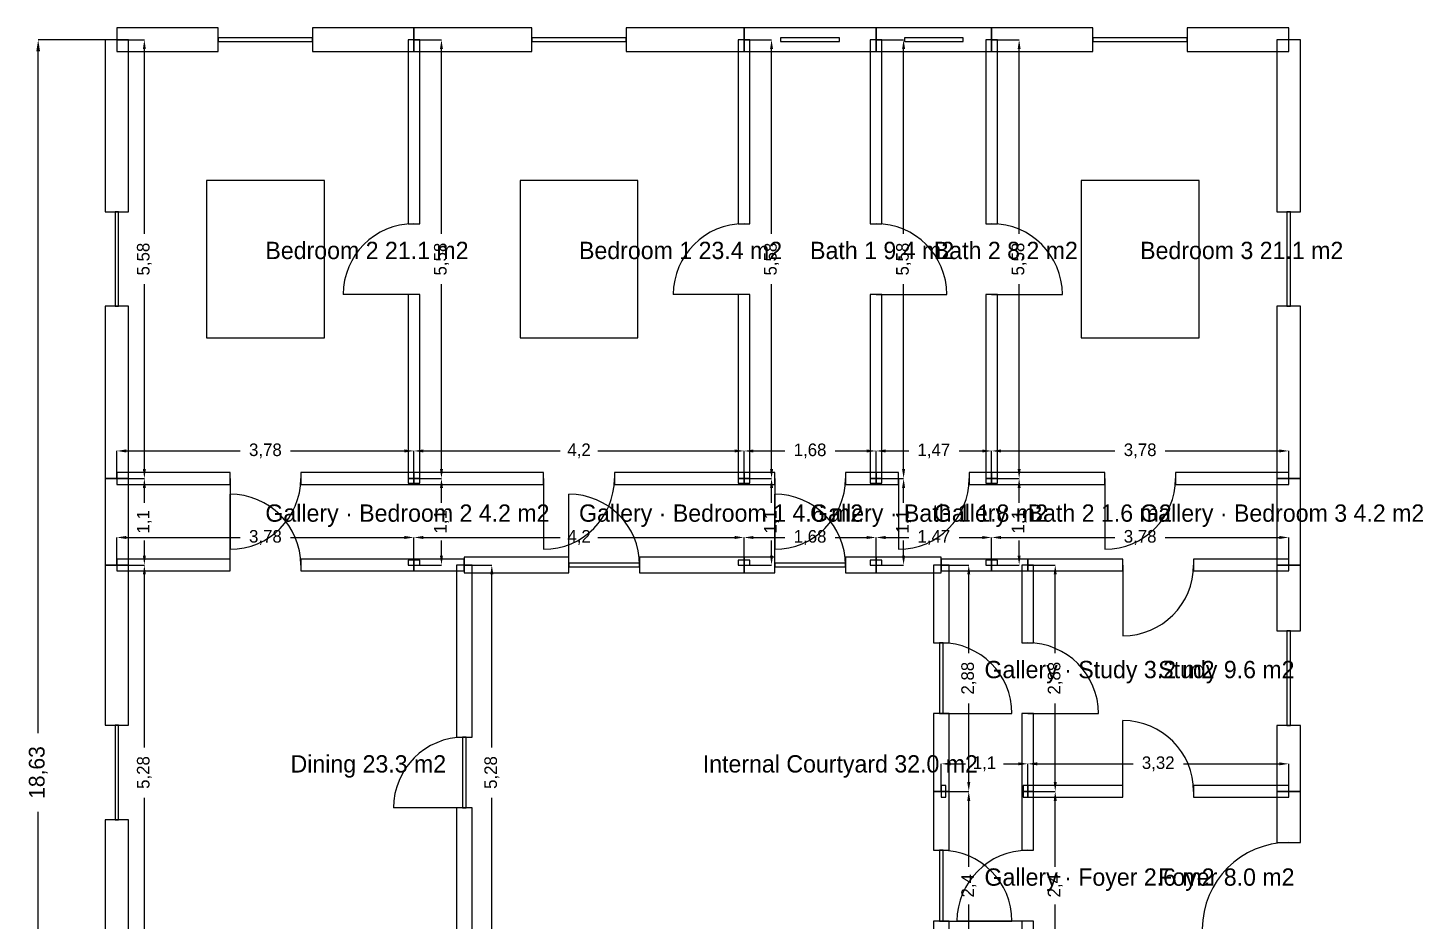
# Model space of a CAD drawing. Header units: metres. Extents: x 2.1 to 20.2, y 5.4 to 26.2.
# Drawn here: x 2.07 to 19.81, y 14.86 to 26.22 of the extents above; entities that cross this region are included whole.
import ezdxf

# ---------------------------------------------------------------- set-up
doc = ezdxf.new("R2010")
doc.units = ezdxf.units.M
for name, color, linetype in [('dimensions', 8, 'Continuous'), ('doors', 2, 'Continuous'), ('furniture', 3, 'Continuous'), ('labels', 7, 'Continuous'), ('walls', 7, 'Continuous'), ('windows', 4, 'Continuous')]:
    doc.layers.add(name, color=color, linetype=linetype)
doc.dimstyles.get("Standard").update_dxf_attribs({"dimtxt": 2.5, "dimasz": 2.5, "dimexe": 1.25, "dimexo": 0.625, "dimtad": 1, "dimcen": 2.5, "dimazin": 3, "dimtfac": 1, "dimtmove": 0, "dimatfit": 3})

# ---------------------------------------------------------------- blocks, each defined once
blk = doc.blocks.new('_CLOSEDFILLED')
at = {"color": 0, "linetype": 'BYBLOCK'}
blk.add_solid([(-1, 0.16), (0, 0), (-1, -0.16)], dxfattribs=at)
blk = doc.blocks.new('*D9')
for p, q in [((3.197, 20.488), (3.197, 20.838)), ((3.317, 20.838), (4.767, 20.838)), ((5.407, 20.838), (6.856, 20.838)), ((6.976, 20.488), (6.976, 20.838))]:
    blk.add_line(p, q)
at = {"layer": 'Defpoints'}
for p in [(3.197, 20.838), (3.197, 20.488), (6.976, 20.488)]:
    blk.add_point(p, dxfattribs=at)
at = {"layer": 'dimensions', "xscale": 0.12, "yscale": 0.12, "rotation": 180}
blk.add_blockref('_CLOSEDFILLED', (3.197, 20.838), dxfattribs=at)
at = {"layer": 'dimensions', "xscale": 0.12, "yscale": 0.12}
blk.add_blockref('_CLOSEDFILLED', (6.976, 20.838), dxfattribs=at)
at = {"layer": 'dimensions', "insert": (5.087, 20.838), "char_height": 0.16, "attachment_point": 5}
blk.add_mtext('3,78', dxfattribs=at)
blk = doc.blocks.new('*D10')
for p, q in [((3.197484, 26.065646), (3.547484, 26.065646)), ((3.547484, 23.596584), (3.547484, 25.945646)), ((3.547484, 20.607522), (3.547484, 22.956584)), ((3.197484, 20.487522), (3.547484, 20.487522))]:
    blk.add_line(p, q)
at = {"layer": 'Defpoints'}
for p in [(3.197484, 26.065646), (3.197484, 20.487522), (3.547484, 20.487522)]:
    blk.add_point(p, dxfattribs=at)
at = {"layer": 'dimensions', "xscale": 0.12, "yscale": 0.12}
for p, rotation in [((3.547484, 26.065646), 90), ((3.547484, 20.487522), 270)]:
    blk.add_blockref('_CLOSEDFILLED', p, dxfattribs=dict(at, rotation=rotation))
at = {"layer": 'dimensions', "insert": (3.547484, 23.276584), "char_height": 0.16, "attachment_point": 5, "rotation": 90}
blk.add_mtext('5,58', dxfattribs=at)
blk = doc.blocks.new('*D11')
for p, q in [((3.197, 19.388), (3.197, 19.738)), ((3.317, 19.738), (4.767, 19.738)), ((5.407, 19.738), (6.856, 19.738)), ((6.976, 19.388), (6.976, 19.738))]:
    blk.add_line(p, q)
at = {"layer": 'Defpoints'}
for p in [(3.197, 19.738), (3.197, 19.388), (6.976, 19.388)]:
    blk.add_point(p, dxfattribs=at)
at = {"layer": 'dimensions', "xscale": 0.12, "yscale": 0.12, "rotation": 180}
blk.add_blockref('_CLOSEDFILLED', (3.197, 19.738), dxfattribs=at)
at = {"layer": 'dimensions', "xscale": 0.12, "yscale": 0.12}
blk.add_blockref('_CLOSEDFILLED', (6.976, 19.738), dxfattribs=at)
at = {"layer": 'dimensions', "insert": (5.087, 19.738), "char_height": 0.16, "attachment_point": 5}
blk.add_mtext('3,78', dxfattribs=at)
blk = doc.blocks.new('*D12')
for p, q in [((3.197484, 20.487522), (3.547484, 20.487522)), ((3.547484, 20.177522), (3.547484, 20.367522)), ((3.547484, 19.507522), (3.547484, 19.697522)), ((3.197484, 19.387522), (3.547484, 19.387522))]:
    blk.add_line(p, q)
at = {"layer": 'Defpoints'}
for p in [(3.197484, 20.487522), (3.197484, 19.387522), (3.547484, 19.387522)]:
    blk.add_point(p, dxfattribs=at)
at = {"layer": 'dimensions', "xscale": 0.12, "yscale": 0.12}
for p, rotation in [((3.547484, 20.487522), 90), ((3.547484, 19.387522), 270)]:
    blk.add_blockref('_CLOSEDFILLED', p, dxfattribs=dict(at, rotation=rotation))
at = {"layer": 'dimensions', "insert": (3.547484, 19.937522), "char_height": 0.16, "attachment_point": 5, "rotation": 90}
blk.add_mtext('1,1', dxfattribs=at)
blk = doc.blocks.new('*D13')
for p, q in [((6.976, 20.488), (6.976, 20.838)), ((7.096, 20.838), (8.836, 20.838)), ((9.316, 20.838), (11.055, 20.838)), ((11.175, 20.488), (11.175, 20.838))]:
    blk.add_line(p, q)
at = {"layer": 'Defpoints'}
for p in [(6.976, 20.838), (6.976, 20.488), (11.175, 20.488)]:
    blk.add_point(p, dxfattribs=at)
at = {"layer": 'dimensions', "xscale": 0.12, "yscale": 0.12, "rotation": 180}
blk.add_blockref('_CLOSEDFILLED', (6.976, 20.838), dxfattribs=at)
at = {"layer": 'dimensions', "xscale": 0.12, "yscale": 0.12}
blk.add_blockref('_CLOSEDFILLED', (11.175, 20.838), dxfattribs=at)
at = {"layer": 'dimensions', "insert": (9.076, 20.838), "char_height": 0.16, "attachment_point": 5}
blk.add_mtext('4,2', dxfattribs=at)
blk = doc.blocks.new('*D14')
for p, q in [((6.976224, 26.065646), (7.326224, 26.065646)), ((7.326224, 23.596584), (7.326224, 25.945646)), ((7.326224, 20.607522), (7.326224, 22.956584)), ((6.976224, 20.487522), (7.326224, 20.487522))]:
    blk.add_line(p, q)
at = {"layer": 'Defpoints'}
for p in [(6.976224, 26.065646), (6.976224, 20.487522), (7.326224, 20.487522)]:
    blk.add_point(p, dxfattribs=at)
at = {"layer": 'dimensions', "xscale": 0.12, "yscale": 0.12}
for p, rotation in [((7.326224, 26.065646), 90), ((7.326224, 20.487522), 270)]:
    blk.add_blockref('_CLOSEDFILLED', p, dxfattribs=dict(at, rotation=rotation))
at = {"layer": 'dimensions', "insert": (7.326224, 23.276584), "char_height": 0.16, "attachment_point": 5, "rotation": 90}
blk.add_mtext('5,58', dxfattribs=at)
blk = doc.blocks.new('*D15')
for p, q in [((6.976, 19.388), (6.976, 19.738)), ((7.096, 19.738), (8.836, 19.738)), ((9.316, 19.738), (11.055, 19.738)), ((11.175, 19.388), (11.175, 19.738))]:
    blk.add_line(p, q)
at = {"layer": 'Defpoints'}
for p in [(6.976, 19.738), (6.976, 19.388), (11.175, 19.388)]:
    blk.add_point(p, dxfattribs=at)
at = {"layer": 'dimensions', "xscale": 0.12, "yscale": 0.12, "rotation": 180}
blk.add_blockref('_CLOSEDFILLED', (6.976, 19.738), dxfattribs=at)
at = {"layer": 'dimensions', "xscale": 0.12, "yscale": 0.12}
blk.add_blockref('_CLOSEDFILLED', (11.175, 19.738), dxfattribs=at)
at = {"layer": 'dimensions', "insert": (9.076, 19.738), "char_height": 0.16, "attachment_point": 5}
blk.add_mtext('4,2', dxfattribs=at)
blk = doc.blocks.new('*D16')
for p, q in [((6.976224, 20.487522), (7.326224, 20.487522)), ((7.326224, 20.177522), (7.326224, 20.367522)), ((7.326224, 19.507522), (7.326224, 19.697522)), ((6.976224, 19.387522), (7.326224, 19.387522))]:
    blk.add_line(p, q)
at = {"layer": 'Defpoints'}
for p in [(6.976224, 20.487522), (6.976224, 19.387522), (7.326224, 19.387522)]:
    blk.add_point(p, dxfattribs=at)
at = {"layer": 'dimensions', "xscale": 0.12, "yscale": 0.12}
for p, rotation in [((7.326224, 20.487522), 90), ((7.326224, 19.387522), 270)]:
    blk.add_blockref('_CLOSEDFILLED', p, dxfattribs=dict(at, rotation=rotation))
at = {"layer": 'dimensions', "insert": (7.326224, 19.937522), "char_height": 0.16, "attachment_point": 5, "rotation": 90}
blk.add_mtext('1,1', dxfattribs=at)
blk = doc.blocks.new('*D17')
for p, q in [((11.174825, 20.487522), (11.174825, 20.837522)), ((11.294825, 20.837522), (11.694545, 20.837522)), ((12.334545, 20.837522), (12.734265, 20.837522)), ((12.854265, 20.487522), (12.854265, 20.837522))]:
    blk.add_line(p, q)
at = {"layer": 'Defpoints'}
for p in [(11.174825, 20.837522), (11.174825, 20.487522), (12.854265, 20.487522)]:
    blk.add_point(p, dxfattribs=at)
at = {"layer": 'dimensions', "xscale": 0.12, "yscale": 0.12, "rotation": 180}
blk.add_blockref('_CLOSEDFILLED', (11.174825, 20.837522), dxfattribs=at)
at = {"layer": 'dimensions', "xscale": 0.12, "yscale": 0.12}
blk.add_blockref('_CLOSEDFILLED', (12.854265, 20.837522), dxfattribs=at)
at = {"layer": 'dimensions', "insert": (12.014545, 20.837522), "char_height": 0.16, "attachment_point": 5}
blk.add_mtext('1,68', dxfattribs=at)
blk = doc.blocks.new('*D18')
for p, q in [((11.174825, 26.065646), (11.524825, 26.065646)), ((11.524825, 23.596584), (11.524825, 25.945646)), ((11.524825, 20.607522), (11.524825, 22.956584)), ((11.174825, 20.487522), (11.524825, 20.487522))]:
    blk.add_line(p, q)
at = {"layer": 'Defpoints'}
for p in [(11.174825, 26.065646), (11.174825, 20.487522), (11.524825, 20.487522)]:
    blk.add_point(p, dxfattribs=at)
at = {"layer": 'dimensions', "xscale": 0.12, "yscale": 0.12}
for p, rotation in [((11.524825, 26.065646), 90), ((11.524825, 20.487522), 270)]:
    blk.add_blockref('_CLOSEDFILLED', p, dxfattribs=dict(at, rotation=rotation))
at = {"layer": 'dimensions', "insert": (11.524825, 23.276584), "char_height": 0.16, "attachment_point": 5, "rotation": 90}
blk.add_mtext('5,58', dxfattribs=at)
blk = doc.blocks.new('*D19')
for p, q in [((11.174825, 19.387522), (11.174825, 19.737522)), ((11.294825, 19.737522), (11.694545, 19.737522)), ((12.334545, 19.737522), (12.734265, 19.737522)), ((12.854265, 19.387522), (12.854265, 19.737522))]:
    blk.add_line(p, q)
at = {"layer": 'Defpoints'}
for p in [(11.174825, 19.737522), (11.174825, 19.387522), (12.854265, 19.387522)]:
    blk.add_point(p, dxfattribs=at)
at = {"layer": 'dimensions', "xscale": 0.12, "yscale": 0.12, "rotation": 180}
blk.add_blockref('_CLOSEDFILLED', (11.174825, 19.737522), dxfattribs=at)
at = {"layer": 'dimensions', "xscale": 0.12, "yscale": 0.12}
blk.add_blockref('_CLOSEDFILLED', (12.854265, 19.737522), dxfattribs=at)
at = {"layer": 'dimensions', "insert": (12.014545, 19.737522), "char_height": 0.16, "attachment_point": 5}
blk.add_mtext('1,68', dxfattribs=at)
blk = doc.blocks.new('*D20')
for p, q in [((11.174825, 20.487522), (11.524825, 20.487522)), ((11.524825, 20.177522), (11.524825, 20.367522)), ((11.524825, 19.507522), (11.524825, 19.697522)), ((11.174825, 19.387522), (11.524825, 19.387522))]:
    blk.add_line(p, q)
at = {"layer": 'Defpoints'}
for p in [(11.174825, 20.487522), (11.174825, 19.387522), (11.524825, 19.387522)]:
    blk.add_point(p, dxfattribs=at)
at = {"layer": 'dimensions', "xscale": 0.12, "yscale": 0.12}
for p, rotation in [((11.524825, 20.487522), 90), ((11.524825, 19.387522), 270)]:
    blk.add_blockref('_CLOSEDFILLED', p, dxfattribs=dict(at, rotation=rotation))
at = {"layer": 'dimensions', "insert": (11.524825, 19.937522), "char_height": 0.16, "attachment_point": 5, "rotation": 90}
blk.add_mtext('1,1', dxfattribs=at)
blk = doc.blocks.new('*D21')
for p, q in [((12.854265, 20.487522), (12.854265, 20.837522)), ((12.974265, 20.837522), (13.26902, 20.837522)), ((13.90902, 20.837522), (14.203775, 20.837522)), ((14.323775, 20.487522), (14.323775, 20.837522))]:
    blk.add_line(p, q)
at = {"layer": 'Defpoints'}
for p in [(12.854265, 20.837522), (12.854265, 20.487522), (14.323775, 20.487522)]:
    blk.add_point(p, dxfattribs=at)
at = {"layer": 'dimensions', "xscale": 0.12, "yscale": 0.12, "rotation": 180}
blk.add_blockref('_CLOSEDFILLED', (12.854265, 20.837522), dxfattribs=at)
at = {"layer": 'dimensions', "xscale": 0.12, "yscale": 0.12}
blk.add_blockref('_CLOSEDFILLED', (14.323775, 20.837522), dxfattribs=at)
at = {"layer": 'dimensions', "insert": (13.58902, 20.837522), "char_height": 0.16, "attachment_point": 5}
blk.add_mtext('1,47', dxfattribs=at)
blk = doc.blocks.new('*D22')
for p, q in [((12.854265, 26.065646), (13.204265, 26.065646)), ((13.204265, 23.596584), (13.204265, 25.945646)), ((13.204265, 20.607522), (13.204265, 22.956584)), ((12.854265, 20.487522), (13.204265, 20.487522))]:
    blk.add_line(p, q)
at = {"layer": 'Defpoints'}
for p in [(12.854265, 26.065646), (12.854265, 20.487522), (13.204265, 20.487522)]:
    blk.add_point(p, dxfattribs=at)
at = {"layer": 'dimensions', "xscale": 0.12, "yscale": 0.12}
for p, rotation in [((13.204265, 26.065646), 90), ((13.204265, 20.487522), 270)]:
    blk.add_blockref('_CLOSEDFILLED', p, dxfattribs=dict(at, rotation=rotation))
at = {"layer": 'dimensions', "insert": (13.204265, 23.276584), "char_height": 0.16, "attachment_point": 5, "rotation": 90}
blk.add_mtext('5,58', dxfattribs=at)
blk = doc.blocks.new('*D23')
for p, q in [((12.854265, 19.387522), (12.854265, 19.737522)), ((12.974265, 19.737522), (13.26902, 19.737522)), ((13.90902, 19.737522), (14.203775, 19.737522)), ((14.323775, 19.387522), (14.323775, 19.737522))]:
    blk.add_line(p, q)
at = {"layer": 'Defpoints'}
for p in [(12.854265, 19.737522), (12.854265, 19.387522), (14.323775, 19.387522)]:
    blk.add_point(p, dxfattribs=at)
at = {"layer": 'dimensions', "xscale": 0.12, "yscale": 0.12, "rotation": 180}
blk.add_blockref('_CLOSEDFILLED', (12.854265, 19.737522), dxfattribs=at)
at = {"layer": 'dimensions', "xscale": 0.12, "yscale": 0.12}
blk.add_blockref('_CLOSEDFILLED', (14.323775, 19.737522), dxfattribs=at)
at = {"layer": 'dimensions', "insert": (13.58902, 19.737522), "char_height": 0.16, "attachment_point": 5}
blk.add_mtext('1,47', dxfattribs=at)
blk = doc.blocks.new('*D24')
for p, q in [((12.854265, 20.487522), (13.204265, 20.487522)), ((13.204265, 20.177522), (13.204265, 20.367522)), ((13.204265, 19.507522), (13.204265, 19.697522)), ((12.854265, 19.387522), (13.204265, 19.387522))]:
    blk.add_line(p, q)
at = {"layer": 'Defpoints'}
for p in [(12.854265, 20.487522), (12.854265, 19.387522), (13.204265, 19.387522)]:
    blk.add_point(p, dxfattribs=at)
at = {"layer": 'dimensions', "xscale": 0.12, "yscale": 0.12}
for p, rotation in [((13.204265, 20.487522), 90), ((13.204265, 19.387522), 270)]:
    blk.add_blockref('_CLOSEDFILLED', p, dxfattribs=dict(at, rotation=rotation))
at = {"layer": 'dimensions', "insert": (13.204265, 19.937522), "char_height": 0.16, "attachment_point": 5, "rotation": 90}
blk.add_mtext('1,1', dxfattribs=at)
blk = doc.blocks.new('*D25')
for p, q in [((14.324, 20.488), (14.324, 20.838)), ((14.444, 20.838), (15.893, 20.838)), ((16.533, 20.838), (17.983, 20.838)), ((18.103, 20.488), (18.103, 20.838))]:
    blk.add_line(p, q)
at = {"layer": 'Defpoints'}
for p in [(14.324, 20.838), (14.324, 20.488), (18.103, 20.488)]:
    blk.add_point(p, dxfattribs=at)
at = {"layer": 'dimensions', "xscale": 0.12, "yscale": 0.12, "rotation": 180}
blk.add_blockref('_CLOSEDFILLED', (14.324, 20.838), dxfattribs=at)
at = {"layer": 'dimensions', "xscale": 0.12, "yscale": 0.12}
blk.add_blockref('_CLOSEDFILLED', (18.103, 20.838), dxfattribs=at)
at = {"layer": 'dimensions', "insert": (16.213, 20.838), "char_height": 0.16, "attachment_point": 5}
blk.add_mtext('3,78', dxfattribs=at)
blk = doc.blocks.new('*D26')
for p, q in [((14.323776, 26.065646), (14.673776, 26.065646)), ((14.673776, 23.596584), (14.673776, 25.945646)), ((14.673776, 20.607522), (14.673776, 22.956584)), ((14.323776, 20.487522), (14.673776, 20.487522))]:
    blk.add_line(p, q)
at = {"layer": 'Defpoints'}
for p in [(14.323776, 26.065646), (14.323776, 20.487522), (14.673776, 20.487522)]:
    blk.add_point(p, dxfattribs=at)
at = {"layer": 'dimensions', "xscale": 0.12, "yscale": 0.12}
for p, rotation in [((14.673776, 26.065646), 90), ((14.673776, 20.487522), 270)]:
    blk.add_blockref('_CLOSEDFILLED', p, dxfattribs=dict(at, rotation=rotation))
at = {"layer": 'dimensions', "insert": (14.673776, 23.276584), "char_height": 0.16, "attachment_point": 5, "rotation": 90}
blk.add_mtext('5,58', dxfattribs=at)
blk = doc.blocks.new('*D27')
for p, q in [((14.324, 19.388), (14.324, 19.738)), ((14.444, 19.738), (15.893, 19.738)), ((16.533, 19.738), (17.983, 19.738)), ((18.103, 19.388), (18.103, 19.738))]:
    blk.add_line(p, q)
at = {"layer": 'Defpoints'}
for p in [(14.324, 19.738), (14.324, 19.388), (18.103, 19.388)]:
    blk.add_point(p, dxfattribs=at)
at = {"layer": 'dimensions', "xscale": 0.12, "yscale": 0.12, "rotation": 180}
blk.add_blockref('_CLOSEDFILLED', (14.324, 19.738), dxfattribs=at)
at = {"layer": 'dimensions', "xscale": 0.12, "yscale": 0.12}
blk.add_blockref('_CLOSEDFILLED', (18.103, 19.738), dxfattribs=at)
at = {"layer": 'dimensions', "insert": (16.213, 19.738), "char_height": 0.16, "attachment_point": 5}
blk.add_mtext('3,78', dxfattribs=at)
blk = doc.blocks.new('*D28')
for p, q in [((14.323776, 20.487522), (14.673776, 20.487522)), ((14.673776, 20.177522), (14.673776, 20.367522)), ((14.673776, 19.507522), (14.673776, 19.697522)), ((14.323776, 19.387522), (14.673776, 19.387522))]:
    blk.add_line(p, q)
at = {"layer": 'Defpoints'}
for p in [(14.323776, 20.487522), (14.323776, 19.387522), (14.673776, 19.387522)]:
    blk.add_point(p, dxfattribs=at)
at = {"layer": 'dimensions', "xscale": 0.12, "yscale": 0.12}
for p, rotation in [((14.673776, 20.487522), 90), ((14.673776, 19.387522), 270)]:
    blk.add_blockref('_CLOSEDFILLED', p, dxfattribs=dict(at, rotation=rotation))
at = {"layer": 'dimensions', "insert": (14.673776, 19.937522), "char_height": 0.16, "attachment_point": 5, "rotation": 90}
blk.add_mtext('1,1', dxfattribs=at)
blk = doc.blocks.new('*D30')
for p, q in [((3.197484, 19.387522), (3.547484, 19.387522)), ((3.547484, 17.07), (3.547484, 19.267522)), ((3.547484, 14.232478), (3.547484, 16.43)), ((3.197484, 14.112478), (3.547484, 14.112478))]:
    blk.add_line(p, q)
at = {"layer": 'Defpoints'}
for p in [(3.197484, 19.387522), (3.197484, 14.112478), (3.547484, 14.112478)]:
    blk.add_point(p, dxfattribs=at)
at = {"layer": 'dimensions', "xscale": 0.12, "yscale": 0.12}
for p, rotation in [((3.547484, 19.387522), 90), ((3.547484, 14.112478), 270)]:
    blk.add_blockref('_CLOSEDFILLED', p, dxfattribs=dict(at, rotation=rotation))
at = {"layer": 'dimensions', "insert": (3.547484, 16.75), "char_height": 0.16, "attachment_point": 5, "rotation": 90}
blk.add_mtext('5,28', dxfattribs=at)
blk = doc.blocks.new('*D32')
for p, q in [((14.783, 16.51), (15.133, 16.51)), ((15.133, 15.551), (15.133, 16.39)), ((15.133, 14.232), (15.133, 15.071)), ((14.783, 14.112), (15.133, 14.112))]:
    blk.add_line(p, q)
at = {"layer": 'Defpoints'}
for p in [(14.783, 16.51), (14.783, 14.112), (15.133, 14.112)]:
    blk.add_point(p, dxfattribs=at)
at = {"layer": 'dimensions', "xscale": 0.12, "yscale": 0.12}
for p, rotation in [((15.133, 16.51), 90), ((15.133, 14.112), 270)]:
    blk.add_blockref('_CLOSEDFILLED', p, dxfattribs=dict(at, rotation=rotation))
at = {"layer": 'dimensions', "insert": (15.133, 15.311), "char_height": 0.16, "attachment_point": 5, "rotation": 90}
blk.add_mtext('2,4', dxfattribs=at)
blk = doc.blocks.new('*D34')
for p, q in [((13.683, 16.51), (14.033, 16.51)), ((14.033, 15.551), (14.033, 16.39)), ((14.033, 14.232), (14.033, 15.071)), ((13.683, 14.112), (14.033, 14.112))]:
    blk.add_line(p, q)
at = {"layer": 'Defpoints'}
for p in [(13.683, 16.51), (13.683, 14.112), (14.033, 14.112)]:
    blk.add_point(p, dxfattribs=at)
at = {"layer": 'dimensions', "xscale": 0.12, "yscale": 0.12}
for p, rotation in [((14.033, 16.51), 90), ((14.033, 14.112), 270)]:
    blk.add_blockref('_CLOSEDFILLED', p, dxfattribs=dict(at, rotation=rotation))
at = {"layer": 'dimensions', "insert": (14.033, 15.311), "char_height": 0.16, "attachment_point": 5, "rotation": 90}
blk.add_mtext('2,4', dxfattribs=at)
blk = doc.blocks.new('*D35')
for p, q in [((14.78315, 16.510225), (14.78315, 16.860225)), ((14.90315, 16.860225), (16.122833, 16.860225)), ((16.762833, 16.860225), (17.982516, 16.860225)), ((18.102516, 16.510225), (18.102516, 16.860225))]:
    blk.add_line(p, q)
at = {"layer": 'Defpoints'}
for p in [(14.78315, 16.860225), (14.78315, 16.510225), (18.102516, 16.510225)]:
    blk.add_point(p, dxfattribs=at)
at = {"layer": 'dimensions', "xscale": 0.12, "yscale": 0.12, "rotation": 180}
blk.add_blockref('_CLOSEDFILLED', (14.78315, 16.860225), dxfattribs=at)
at = {"layer": 'dimensions', "xscale": 0.12, "yscale": 0.12}
blk.add_blockref('_CLOSEDFILLED', (18.102516, 16.860225), dxfattribs=at)
at = {"layer": 'dimensions', "insert": (16.442833, 16.860225), "char_height": 0.16, "attachment_point": 5}
blk.add_mtext('3,32', dxfattribs=at)
blk = doc.blocks.new('*D36')
for p, q in [((14.783, 19.388), (15.133, 19.388)), ((15.133, 18.269), (15.133, 19.268)), ((15.133, 16.63), (15.133, 17.629)), ((14.783, 16.51), (15.133, 16.51))]:
    blk.add_line(p, q)
at = {"layer": 'Defpoints'}
for p in [(14.783, 19.388), (14.783, 16.51), (15.133, 16.51)]:
    blk.add_point(p, dxfattribs=at)
at = {"layer": 'dimensions', "xscale": 0.12, "yscale": 0.12}
for p, rotation in [((15.133, 19.388), 90), ((15.133, 16.51), 270)]:
    blk.add_blockref('_CLOSEDFILLED', p, dxfattribs=dict(at, rotation=rotation))
at = {"layer": 'dimensions', "insert": (15.133, 17.949), "char_height": 0.16, "attachment_point": 5, "rotation": 90}
blk.add_mtext('2,88', dxfattribs=at)
blk = doc.blocks.new('*D37')
for p, q in [((13.68315, 16.510225), (13.68315, 16.860225)), ((13.80315, 16.860225), (13.99315, 16.860225)), ((14.47315, 16.860225), (14.66315, 16.860225)), ((14.78315, 16.510225), (14.78315, 16.860225))]:
    blk.add_line(p, q)
at = {"layer": 'Defpoints'}
for p in [(13.68315, 16.860225), (13.68315, 16.510225), (14.78315, 16.510225)]:
    blk.add_point(p, dxfattribs=at)
at = {"layer": 'dimensions', "xscale": 0.12, "yscale": 0.12, "rotation": 180}
blk.add_blockref('_CLOSEDFILLED', (13.68315, 16.860225), dxfattribs=at)
at = {"layer": 'dimensions', "xscale": 0.12, "yscale": 0.12}
blk.add_blockref('_CLOSEDFILLED', (14.78315, 16.860225), dxfattribs=at)
at = {"layer": 'dimensions', "insert": (14.23315, 16.860225), "char_height": 0.16, "attachment_point": 5}
blk.add_mtext('1,1', dxfattribs=at)
blk = doc.blocks.new('*D38')
for p, q in [((13.683, 19.388), (14.033, 19.388)), ((14.033, 18.269), (14.033, 19.268)), ((14.033, 16.63), (14.033, 17.629)), ((13.683, 16.51), (14.033, 16.51))]:
    blk.add_line(p, q)
at = {"layer": 'Defpoints'}
for p in [(13.683, 19.388), (13.683, 16.51), (14.033, 16.51)]:
    blk.add_point(p, dxfattribs=at)
at = {"layer": 'dimensions', "xscale": 0.12, "yscale": 0.12}
for p, rotation in [((14.033, 19.388), 90), ((14.033, 16.51), 270)]:
    blk.add_blockref('_CLOSEDFILLED', p, dxfattribs=dict(at, rotation=rotation))
at = {"layer": 'dimensions', "insert": (14.033, 17.949), "char_height": 0.16, "attachment_point": 5, "rotation": 90}
blk.add_mtext('2,88', dxfattribs=at)
blk = doc.blocks.new('*D40')
for p, q in [((7.61685, 19.387522), (7.96685, 19.387522)), ((7.96685, 17.07), (7.96685, 19.267522)), ((7.96685, 14.232478), (7.96685, 16.43)), ((7.61685, 14.112478), (7.96685, 14.112478))]:
    blk.add_line(p, q)
at = {"layer": 'Defpoints'}
for p in [(7.61685, 19.387522), (7.61685, 14.112478), (7.96685, 14.112478)]:
    blk.add_point(p, dxfattribs=at)
at = {"layer": 'dimensions', "xscale": 0.12, "yscale": 0.12}
for p, rotation in [((7.96685, 19.387522), 90), ((7.96685, 14.112478), 270)]:
    blk.add_blockref('_CLOSEDFILLED', p, dxfattribs=dict(at, rotation=rotation))
at = {"layer": 'dimensions', "insert": (7.96685, 16.75), "char_height": 0.16, "attachment_point": 5, "rotation": 90}
blk.add_mtext('5,28', dxfattribs=at)
blk = doc.blocks.new('*D42')
for p, q in [((3.197, 26.066), (2.197, 26.066)), ((2.197, 17.25), (2.197, 25.916)), ((2.197, 7.584), (2.197, 16.25)), ((3.197, 7.434), (2.197, 7.434))]:
    blk.add_line(p, q)
at = {"layer": 'Defpoints'}
for p in [(3.197, 26.066), (2.197, 7.434), (3.197, 7.434)]:
    blk.add_point(p, dxfattribs=at)
at = {"layer": 'dimensions', "xscale": 0.15, "yscale": 0.15}
for p, rotation in [((2.197, 26.066), 90), ((2.197, 7.434), 270)]:
    blk.add_blockref('_CLOSEDFILLED', p, dxfattribs=dict(at, rotation=rotation))
at = {"layer": 'dimensions', "insert": (2.197, 16.75), "char_height": 0.2, "attachment_point": 5, "rotation": 90}
blk.add_mtext('18,63', dxfattribs=at)

msp = doc.modelspace()

# ---------------------------------------------------------------- linework, layer by layer
at = {"layer": 'doors'}
for p, q in [((6.976, 22.827), (6.076, 22.827)), ((11.175, 22.827), (10.275, 22.827)), ((12.854, 22.827), (13.754, 22.827)), ((14.324, 22.827), (15.224, 22.827)), ((4.637, 20.488), (4.637, 19.588)), ((8.626, 20.488), (8.626, 19.588)), ((11.565, 20.488), (11.565, 19.588)), ((13.139, 20.488), (13.139, 19.588)), ((15.763, 20.488), (15.763, 19.588)), ((4.637, 19.388), (4.637, 20.288)), ((8.946, 19.388), (8.946, 20.288)), ((11.565, 19.388), (11.565, 20.288)), ((15.993, 19.388), (15.993, 18.488)), ((13.683, 17.499), (14.583, 17.499)), ((14.783, 17.499), (15.683, 17.499)), ((15.993, 16.51), (15.993, 17.41)), ((7.617, 16.3), (6.717, 16.3)), ((13.683, 14.861), (14.583, 14.861)), ((14.783, 14.861), (13.883, 14.861))]:
    msp.add_line(p, q, dxfattribs=at)
for centre, radius, start, end in [((6.976, 22.827), 0.9, 90, 180), ((11.175, 22.827), 0.9, 90, 180), ((12.854, 22.827), 0.9, 0, 90), ((14.324, 22.827), 0.9, 0, 90), ((4.637, 20.488), 0.9, -90, 0), ((8.626, 20.488), 0.9, -90, 0), ((11.565, 20.488), 0.9, -90, 0), ((13.139, 20.488), 0.9, -90, 0), ((15.763, 20.488), 0.9, -90, 0), ((4.637, 19.388), 0.9, 0, 90), ((8.946, 19.388), 0.9, 0, 90), ((11.565, 19.388), 0.9, 0, 90), ((15.993, 19.388), 0.9, -90, 0), ((13.683, 17.499), 0.9, 0, 90), ((14.783, 17.499), 0.9, 0, 90), ((15.993, 16.51), 0.9, 0, 90), ((7.617, 16.3), 0.9, 90, 180), ((18.103, 14.761), 1.1, 90, 180), ((13.683, 14.861), 0.9, 0, 90), ((14.783, 14.861), 0.9, 90, 180)]:
    msp.add_arc(centre, radius, start, end, dxfattribs=at)
at = {"layer": 'furniture'}
for points in [[(4.337, 22.277), (5.837, 22.277), (5.837, 24.277), (4.337, 24.277)], [(8.326, 22.277), (9.826, 22.277), (9.826, 24.277), (8.326, 24.277)], [(15.463, 22.277), (16.963, 22.277), (16.963, 24.277), (15.463, 24.277)]]:
    msp.add_lwpolyline(points, close=True, dxfattribs=at)
at = {"layer": 'walls'}
for points in [[(3.197, 25.916), (4.487, 25.916), (4.487, 26.216), (3.197, 26.216)], [(5.687, 25.916), (6.976, 25.916), (6.976, 26.216), (5.687, 26.216)], [(6.976, 25.916), (8.476, 25.916), (8.476, 26.216), (6.976, 26.216)], [(9.676, 25.916), (11.175, 25.916), (11.175, 26.216), (9.676, 26.216)], [(11.175, 25.916), (12.854, 25.916), (12.854, 26.216), (11.175, 26.216)], [(12.854, 25.916), (14.324, 25.916), (14.324, 26.216), (12.854, 26.216)], [(14.324, 25.916), (15.613, 25.916), (15.613, 26.216), (14.324, 26.216)], [(16.813, 25.916), (18.103, 25.916), (18.103, 26.216), (16.813, 26.216)], [(3.047, 23.877), (3.347, 23.877), (3.347, 26.066), (3.047, 26.066)], [(6.901, 23.727), (7.051, 23.727), (7.051, 26.066), (6.901, 26.066)], [(11.1, 23.727), (11.25, 23.727), (11.25, 26.066), (11.1, 26.066)], [(12.779, 23.727), (12.929, 23.727), (12.929, 26.066), (12.779, 26.066)], [(14.249, 23.727), (14.399, 23.727), (14.399, 26.066), (14.249, 26.066)], [(17.953, 23.877), (18.253, 23.877), (18.253, 26.066), (17.953, 26.066)], [(6.901, 20.488), (7.051, 20.488), (7.051, 22.827), (6.901, 22.827)], [(11.1, 20.488), (11.25, 20.488), (11.25, 22.827), (11.1, 22.827)], [(12.779, 20.488), (12.929, 20.488), (12.929, 22.827), (12.779, 22.827)], [(14.249, 20.488), (14.399, 20.488), (14.399, 22.827), (14.249, 22.827)], [(3.047, 20.488), (3.347, 20.488), (3.347, 22.677), (3.047, 22.677)], [(17.953, 20.488), (18.253, 20.488), (18.253, 22.677), (17.953, 22.677)], [(3.047, 19.388), (3.347, 19.388), (3.347, 20.488), (3.047, 20.488)], [(3.197, 20.413), (4.637, 20.413), (4.637, 20.563), (3.197, 20.563)], [(5.537, 20.413), (6.976, 20.413), (6.976, 20.563), (5.537, 20.563)], [(6.901, 20.428), (7.051, 20.428), (7.051, 20.488), (6.901, 20.488)], [(6.976, 20.413), (8.626, 20.413), (8.626, 20.563), (6.976, 20.563)], [(9.526, 20.413), (11.175, 20.413), (11.175, 20.563), (9.526, 20.563)], [(11.1, 20.428), (11.25, 20.428), (11.25, 20.488), (11.1, 20.488)], [(11.175, 20.413), (11.565, 20.413), (11.565, 20.563), (11.175, 20.563)], [(12.465, 20.413), (12.854, 20.413), (12.854, 20.563), (12.465, 20.563)], [(12.779, 20.428), (12.929, 20.428), (12.929, 20.488), (12.779, 20.488)], [(12.854, 20.413), (13.139, 20.413), (13.139, 20.563), (12.854, 20.563)], [(14.039, 20.413), (14.324, 20.413), (14.324, 20.563), (14.039, 20.563)], [(14.249, 20.428), (14.399, 20.428), (14.399, 20.488), (14.249, 20.488)], [(14.324, 20.413), (15.763, 20.413), (15.763, 20.563), (14.324, 20.563)], [(16.663, 20.413), (18.103, 20.413), (18.103, 20.563), (16.663, 20.563)], [(17.953, 19.388), (18.253, 19.388), (18.253, 20.488), (17.953, 20.488)], [(3.047, 17.35), (3.347, 17.35), (3.347, 19.388), (3.047, 19.388)], [(3.197, 19.313), (4.637, 19.313), (4.637, 19.463), (3.197, 19.463)], [(5.537, 19.313), (6.976, 19.313), (6.976, 19.463), (5.537, 19.463)], [(6.901, 19.388), (7.051, 19.388), (7.051, 19.448), (6.901, 19.448)], [(6.976, 19.313), (7.617, 19.313), (7.617, 19.463), (6.976, 19.463)], [(7.517, 17.2), (7.717, 17.2), (7.717, 19.388), (7.517, 19.388)], [(7.617, 19.288), (8.946, 19.288), (8.946, 19.488), (7.617, 19.488)], [(9.846, 19.288), (11.175, 19.288), (11.175, 19.488), (9.846, 19.488)], [(11.1, 19.388), (11.25, 19.388), (11.25, 19.448), (11.1, 19.448)], [(11.175, 19.288), (11.565, 19.288), (11.565, 19.488), (11.175, 19.488)], [(12.465, 19.288), (12.854, 19.288), (12.854, 19.488), (12.465, 19.488)], [(12.779, 19.388), (12.929, 19.388), (12.929, 19.448), (12.779, 19.448)], [(12.854, 19.288), (13.683, 19.288), (13.683, 19.488), (12.854, 19.488)], [(13.583, 18.399), (13.783, 18.399), (13.783, 19.388), (13.583, 19.388)], [(13.683, 19.313), (14.324, 19.313), (14.324, 19.463), (13.683, 19.463)], [(14.249, 19.388), (14.399, 19.388), (14.399, 19.448), (14.249, 19.448)], [(14.324, 19.313), (14.783, 19.313), (14.783, 19.463), (14.324, 19.463)], [(14.708, 18.399), (14.858, 18.399), (14.858, 19.388), (14.708, 19.388)], [(14.783, 19.313), (15.993, 19.313), (15.993, 19.463), (14.783, 19.463)], [(16.893, 19.313), (18.103, 19.313), (18.103, 19.463), (16.893, 19.463)], [(17.953, 18.549), (18.253, 18.549), (18.253, 19.388), (17.953, 19.388)], [(13.583, 16.51), (13.783, 16.51), (13.783, 17.499), (13.583, 17.499)], [(14.708, 16.51), (14.858, 16.51), (14.858, 17.499), (14.708, 17.499)], [(17.953, 16.51), (18.253, 16.51), (18.253, 17.349), (17.953, 17.349)], [(13.583, 15.761), (13.783, 15.761), (13.783, 16.51), (13.583, 16.51)], [(13.683, 16.435), (13.743, 16.435), (13.743, 16.585), (13.683, 16.585)], [(14.708, 15.761), (14.858, 15.761), (14.858, 16.51), (14.708, 16.51)], [(14.723, 16.435), (14.783, 16.435), (14.783, 16.585), (14.723, 16.585)], [(14.783, 16.435), (15.993, 16.435), (15.993, 16.585), (14.783, 16.585)], [(16.893, 16.435), (18.103, 16.435), (18.103, 16.585), (16.893, 16.585)], [(17.953, 15.861), (18.253, 15.861), (18.253, 16.51), (17.953, 16.51)], [(3.047, 14.112), (3.347, 14.112), (3.347, 16.15), (3.047, 16.15)], [(7.517, 14.112), (7.717, 14.112), (7.717, 16.3), (7.517, 16.3)], [(13.583, 14.112), (13.783, 14.112), (13.783, 14.861), (13.583, 14.861)], [(14.708, 14.112), (14.858, 14.112), (14.858, 14.861), (14.708, 14.861)]]:
    msp.add_lwpolyline(points, close=True, dxfattribs=at)
at = {"layer": 'windows'}
for points in [[(4.487, 26.043), (5.687, 26.043), (5.687, 26.088), (4.487, 26.088)], [(8.476, 26.043), (9.676, 26.043), (9.676, 26.088), (8.476, 26.088)], [(11.64, 26.043), (12.39, 26.043), (12.39, 26.088), (11.64, 26.088)], [(13.214, 26.043), (13.964, 26.043), (13.964, 26.088), (13.214, 26.088)], [(15.613, 26.043), (16.813, 26.043), (16.813, 26.088), (15.613, 26.088)], [(3.175, 22.677), (3.22, 22.677), (3.22, 23.877), (3.175, 23.877)], [(18.08, 22.677), (18.125, 22.677), (18.125, 23.877), (18.08, 23.877)], [(8.946, 19.365), (9.846, 19.365), (9.846, 19.41), (8.946, 19.41)], [(11.565, 19.365), (12.465, 19.365), (12.465, 19.41), (11.565, 19.41)], [(18.08, 17.349), (18.125, 17.349), (18.125, 18.549), (18.08, 18.549)], [(13.661, 17.499), (13.706, 17.499), (13.706, 18.399), (13.661, 18.399)], [(3.175, 16.15), (3.22, 16.15), (3.22, 17.35), (3.175, 17.35)], [(7.594, 16.3), (7.639, 16.3), (7.639, 17.2), (7.594, 17.2)], [(13.661, 14.861), (13.706, 14.861), (13.706, 15.761), (13.661, 15.761)]]:
    msp.add_lwpolyline(points, close=True, dxfattribs=at)

# ---------------------------------------------------------------- texts
at = {"layer": 'labels'}
for s, p in [('Bedroom 2 21.1 m2', (5.087, 23.277)), ('Bedroom 1 23.4 m2', (9.076, 23.277)), ('Bath 1 9.4 m2', (12.015, 23.277)), ('Bath 2 8.2 m2', (13.589, 23.277)), ('Bedroom 3 21.1 m2', (16.213, 23.277)), ('Gallery · Bedroom 2 4.2 m2', (5.087, 19.938)), ('Gallery · Bedroom 1 4.6 m2', (9.076, 19.938)), ('Gallery · Bath 1 1.8 m2', (12.015, 19.938)), ('Gallery · Bath 2 1.6 m2', (13.589, 19.938)), ('Gallery · Bedroom 3 4.2 m2', (16.213, 19.938)), ('Gallery · Study 3.2 m2', (14.233, 17.949)), ('Study 9.6 m2', (16.443, 17.949)), ('Dining 23.3 m2', (5.407, 16.75)), ('Internal Courtyard 32.0 m2', (10.65, 16.75)), ('Gallery · Foyer 2.6 m2', (14.233, 15.311)), ('Foyer 8.0 m2', (16.443, 15.311))]:
    msp.add_text(s, height=0.22, dxfattribs=at).set_placement(p)

# ---------------------------------------------------------------- dimensions: what is measured, and where the dimension line sits
at = {"layer": 'dimensions'}
for base, p1, p2, override, picture, middle in [((2.197, 7.434), (3.197, 7.434), (3.197, 26.066), {"dimtxt": 0.2, "dimasz": 0.15}, '*D42', (2.197, 16.75)), ((3.547, 20.488), (3.197, 20.488), (3.197, 26.066), {"dimtxt": 0.16, "dimasz": 0.12}, '*D10', (3.547, 23.277)), ((7.326, 20.488), (6.976, 20.488), (6.976, 26.066), {"dimtxt": 0.16, "dimasz": 0.12}, '*D14', (7.326, 23.277)), ((11.525, 20.488), (11.175, 20.488), (11.175, 26.066), {"dimtxt": 0.16, "dimasz": 0.12}, '*D18', (11.525, 23.277)), ((13.204, 20.488), (12.854, 20.488), (12.854, 26.066), {"dimtxt": 0.16, "dimasz": 0.12}, '*D22', (13.204, 23.277)), ((14.674, 20.488), (14.324, 20.488), (14.324, 26.066), {"dimtxt": 0.16, "dimasz": 0.12}, '*D26', (14.674, 23.277)), ((3.547, 19.388), (3.197, 19.388), (3.197, 20.488), {"dimtxt": 0.16, "dimasz": 0.12}, '*D12', (3.547, 19.938)), ((7.326, 19.388), (6.976, 19.388), (6.976, 20.488), {"dimtxt": 0.16, "dimasz": 0.12}, '*D16', (7.326, 19.938)), ((11.525, 19.388), (11.175, 19.388), (11.175, 20.488), {"dimtxt": 0.16, "dimasz": 0.12}, '*D20', (11.525, 19.938)), ((13.204, 19.388), (12.854, 19.388), (12.854, 20.488), {"dimtxt": 0.16, "dimasz": 0.12}, '*D24', (13.204, 19.938)), ((14.674, 19.388), (14.324, 19.388), (14.324, 20.488), {"dimtxt": 0.16, "dimasz": 0.12}, '*D28', (14.674, 19.938)), ((3.547, 14.112), (3.197, 14.112), (3.197, 19.388), {"dimtxt": 0.16, "dimasz": 0.12}, '*D30', (3.547, 16.75)), ((7.967, 14.112), (7.617, 14.112), (7.617, 19.388), {"dimtxt": 0.16, "dimasz": 0.12}, '*D40', (7.967, 16.75)), ((14.033, 16.51), (13.683, 16.51), (13.683, 19.388), {"dimtxt": 0.16, "dimasz": 0.12}, '*D38', (14.033, 17.949)), ((15.133, 16.51), (14.783, 16.51), (14.783, 19.388), {"dimtxt": 0.16, "dimasz": 0.12}, '*D36', (15.133, 17.949)), ((14.033, 14.112), (13.683, 14.112), (13.683, 16.51), {"dimtxt": 0.16, "dimasz": 0.12}, '*D34', (14.033, 15.311)), ((15.133, 14.112), (14.783, 14.112), (14.783, 16.51), {"dimtxt": 0.16, "dimasz": 0.12}, '*D32', (15.133, 15.311))]:
    dim = msp.add_linear_dim(base=base, p1=p1, p2=p2, angle=90, dimstyle='Standard', override=override, dxfattribs=at)
    dim.commit()
    dim.dimension.update_dxf_attribs({"geometry": picture, "text_midpoint": middle})
for base, p1, p2, picture, middle in [((3.197, 20.838), (3.197, 20.488), (6.976, 20.488), '*D9', (5.087, 20.838)), ((6.976, 20.838), (6.976, 20.488), (11.175, 20.488), '*D13', (9.076, 20.838)), ((11.175, 20.838), (11.175, 20.488), (12.854, 20.488), '*D17', (12.015, 20.838)), ((12.854, 20.838), (12.854, 20.488), (14.324, 20.488), '*D21', (13.589, 20.838)), ((14.324, 20.838), (14.324, 20.488), (18.103, 20.488), '*D25', (16.213, 20.838)), ((3.197, 19.738), (3.197, 19.388), (6.976, 19.388), '*D11', (5.087, 19.738)), ((6.976, 19.738), (6.976, 19.388), (11.175, 19.388), '*D15', (9.076, 19.738)), ((11.175, 19.738), (11.175, 19.388), (12.854, 19.388), '*D19', (12.015, 19.738)), ((12.854, 19.738), (12.854, 19.388), (14.324, 19.388), '*D23', (13.589, 19.738)), ((14.324, 19.738), (14.324, 19.388), (18.103, 19.388), '*D27', (16.213, 19.738)), ((13.683, 16.86), (13.683, 16.51), (14.783, 16.51), '*D37', (14.233, 16.86)), ((14.783, 16.86), (14.783, 16.51), (18.103, 16.51), '*D35', (16.443, 16.86))]:
    dim = msp.add_linear_dim(base=base, p1=p1, p2=p2, dimstyle='Standard', override={"dimtxt": 0.16, "dimasz": 0.12}, dxfattribs=at)
    dim.commit()
    dim.dimension.update_dxf_attribs({"geometry": picture, "text_midpoint": middle})

doc.saveas('drawing.dxf')
